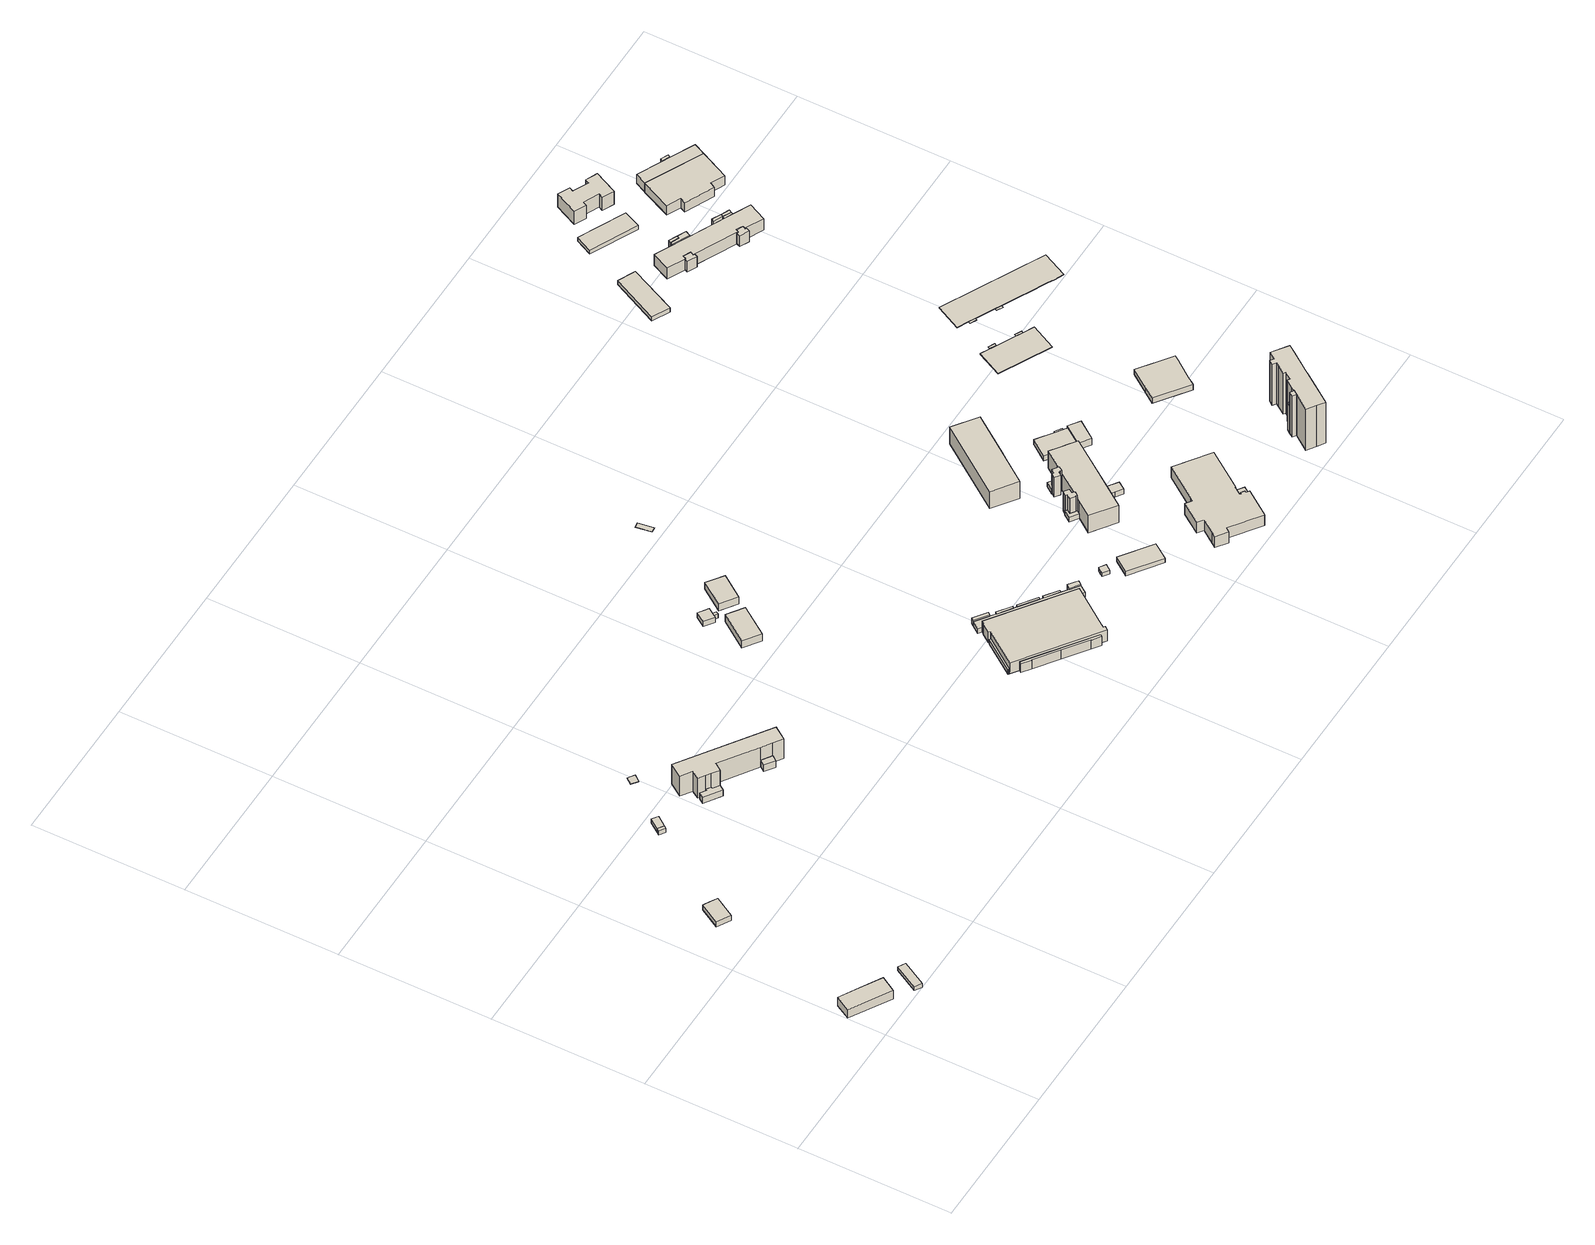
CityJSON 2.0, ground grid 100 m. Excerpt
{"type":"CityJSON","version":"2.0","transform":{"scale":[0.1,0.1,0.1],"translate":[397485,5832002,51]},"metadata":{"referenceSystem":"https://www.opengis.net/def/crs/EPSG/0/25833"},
"CityObjects":{
"building1":{"type":"Building","attributes":{"Gemeindeschluessel":"11000003","BezugspunktDach":"2200","function":"31001_2000","measuredHeight":10.82,"storeysAboveGround":1},"address":[{"country":"Germany","locality":"Berlin","thoroughfareNumber":"29G (16)","thoroughfareName":"Wiltbergstraße"}],"geometry":[{"type":"Solid","lod":"1","boundaries":[[[[0,1,2,3,4]],[[5,6,7,8,9]],[[5,9,4,3]],[[6,5,3,2]],[[7,6,2,1]],[[8,7,1,0]],[[9,8,0,4]]]]}]},
"building2":{"type":"Building","attributes":{"Gemeindeschluessel":"11000003","BezugspunktDach":"2200","function":"31001_2000","measuredHeight":3.12,"storeysAboveGround":1},"address":[{"country":"Germany","locality":"Berlin","thoroughfareNumber":"29G (22)","thoroughfareName":"Wiltbergstraße"}],"geometry":[{"type":"Solid","lod":"1","boundaries":[[[[10,11,12,13]],[[14,15,16,17]],[[14,17,13,12]],[[15,14,12,11]],[[16,15,11,10]],[[17,16,10,13]]]]}]},
"building3":{"type":"Building","attributes":{"Gemeindeschluessel":"11000003","BezugspunktDach":"2200","function":"31001_1010","measuredHeight":4.83,"storeysAboveGround":1},"address":[{"country":"Germany","locality":"Berlin","thoroughfareNumber":"29G (14)","thoroughfareName":"Wiltbergstraße"}],"geometry":[{"type":"Solid","lod":"1","boundaries":[[[[18,19,20,21,22]],[[23,24,25,26,27]],[[23,27,22,21]],[[24,23,21,20]],[[25,24,20,19]],[[26,25,19,18]],[[27,26,18,22]]]]}]},
"building4":{"type":"Building","attributes":{"Gemeindeschluessel":"11000003","BezugspunktDach":"2200","function":"51009_1610","measuredHeight":3.5,"storeysAboveGround":0},"address":[{"country":"Germany","locality":"Berlin"}],"geometry":[{"type":"Solid","lod":"1","boundaries":[[[[28,29,30,31]],[[32,33,34,35]],[[32,35,31,30]],[[33,32,30,29]],[[34,33,29,28]],[[35,34,28,31]]]]}]},
"building5":{"type":"Building","attributes":{"Gemeindeschluessel":"11000003","BezugspunktDach":"2200","function":"31001_1010","measuredHeight":3.44,"storeysAboveGround":1},"address":[{"country":"Germany","locality":"Berlin","thoroughfareNumber":"29G (1)","thoroughfareName":"Wiltbergstraße"}],"geometry":[{"type":"Solid","lod":"1","boundaries":[[[[29,36,37,30]],[[38,39,40,41]],[[38,41,30,37]],[[39,38,37,36]],[[40,39,36,29]],[[41,40,29,30]]]]}]},
"building6":{"type":"Building","attributes":{"Gemeindeschluessel":"11000003","BezugspunktDach":"2200","function":"51009_1610","measuredHeight":4.92,"storeysAboveGround":0},"address":[{"country":"Germany","locality":"Berlin"}],"geometry":[{"type":"Solid","lod":"1","boundaries":[[[[42,43,44,45,46,47,48,49]],[[50,51,52,53,54,55,56,57]],[[50,57,49,48]],[[51,50,48,47]],[[52,51,47,46]],[[53,52,46,45]],[[54,53,45,44]],[[55,54,44,43]],[[56,55,43,42]],[[57,56,42,49]]]]}]},
"building7":{"type":"Building","attributes":{"Gemeindeschluessel":"11000003","BezugspunktDach":"2200","function":"31001_2523","measuredHeight":0.331,"storeysAboveGround":1},"address":[{"country":"Germany","locality":"Berlin","thoroughfareNumber":"29G (2)","thoroughfareName":"Wiltbergstraße"}],"geometry":[{"type":"Solid","lod":"1","boundaries":[[[[58,59,60,61]],[[62,63,64,65]],[[62,65,61,60]],[[63,62,60,59]],[[64,63,59,58]],[[65,64,58,61]]]]}]},
"building8":{"type":"Building","attributes":{"Gemeindeschluessel":"11000003","function":"31001_2000"},"address":[{"country":"Germany","locality":"Berlin","thoroughfareNumber":"29G","thoroughfareName":"Wiltbergstraße"}],"children":["building8-1","building8-2"]},
"building8-1":{"type":"BuildingPart","attributes":{"BezugspunktDach":"2200","measuredHeight":16.57,"storeysAboveGround":5},"parents":["building8"],"geometry":[{"type":"MultiSurface","lod":"1","boundaries":[[[66,67,68,69,70,71,72,73,74,75,76,77]],[[78,79,80,81,82,83,84,85,86,87,88,89]],[[78,89,77,76]],[[79,78,76,75]],[[80,79,75,74]],[[81,80,74,73]],[[90,91,92,93,94,82,81,73,72]],[[83,82,72,71]],[[84,83,71,70]],[[85,84,70,69]],[[86,85,69,68]],[[87,86,68,67]],[[88,87,67,66]],[[89,88,66,77]],[[94,93,92,91,90]]]}]},
"building8-2":{"type":"BuildingPart","attributes":{"BezugspunktDach":"2200","measuredHeight":5.55,"storeysAboveGround":5},"parents":["building8"],"geometry":[{"type":"Solid","lod":"1","boundaries":[[[[95,91,90,96]],[[93,92,97,98]],[[93,98,96,90]],[[97,92,91,95]],[[98,97,95,96]],[[93,90,91,92]]]]}]},
"building9":{"type":"Building","attributes":{"Gemeindeschluessel":"11000003","BezugspunktDach":"2200","function":"31001_1010","measuredHeight":6.57,"storeysAboveGround":1},"address":[{"country":"Germany","locality":"Berlin","thoroughfareNumber":"29G (5)","thoroughfareName":"Wiltbergstraße"}],"geometry":[{"type":"Solid","lod":"1","boundaries":[[[[99,100,101,102]],[[103,104,105,106]],[[103,106,102,101]],[[104,103,101,100]],[[105,104,100,99]],[[106,105,99,102]]]]}]},
"building10":{"type":"Building","attributes":{"Gemeindeschluessel":"11000003","BezugspunktDach":"2200","function":"31001_1010","measuredHeight":4.16,"storeysAboveGround":1},"address":[{"country":"Germany","locality":"Berlin","thoroughfareNumber":"29G (8)","thoroughfareName":"Wiltbergstraße"}],"geometry":[{"type":"Solid","lod":"1","boundaries":[[[[107,108,109,110,111,112]],[[113,114,115,116,117,118]],[[113,118,112,111]],[[114,113,111,110]],[[115,114,110,109]],[[116,115,109,108]],[[117,116,108,107]],[[118,117,107,112]]]]}]},
"building11":{"type":"Building","attributes":{"Gemeindeschluessel":"11000003","BezugspunktDach":"2200","function":"31001_2000","measuredHeight":3.3,"storeysAboveGround":1},"address":[{"country":"Germany","locality":"Berlin","thoroughfareNumber":"29G (9)","thoroughfareName":"Wiltbergstraße"}],"geometry":[{"type":"Solid","lod":"1","boundaries":[[[[119,120,121,122,123,124]],[[125,126,127,128,129,130]],[[125,130,124,123]],[[126,125,123,122]],[[127,126,122,121]],[[128,127,121,120]],[[129,128,120,119]],[[130,129,119,124]]]]}]},
"building12":{"type":"Building","attributes":{"Gemeindeschluessel":"11000003","BezugspunktDach":"2200","function":"31001_1010","measuredHeight":6.33,"storeysAboveGround":1},"address":[{"country":"Germany","locality":"Berlin","thoroughfareNumber":"29G (7)","thoroughfareName":"Wiltbergstraße"}],"geometry":[{"type":"Solid","lod":"1","boundaries":[[[[131,132,133,134,135]],[[136,137,138,139,140]],[[136,140,135,134]],[[137,136,134,133]],[[138,137,133,132]],[[139,138,132,131]],[[140,139,131,135]]]]}]},
"building13":{"type":"Building","attributes":{"name":"Turnhalle","Gemeindeschluessel":"11000003","function":"31001_3021"},"address":[{"country":"Germany","locality":"Berlin","thoroughfareNumber":"25","thoroughfareName":"Ernst-Busch-Straße"}],"children":["building13-1","building13-2","building13-3","building13-4","building13-5","building13-6","building13-7","building13-8","building13-9","building13-10"]},
"building13-1":{"type":"BuildingPart","attributes":{"BezugspunktDach":"2200","measuredHeight":8.95,"storeysAboveGround":1},"parents":["building13"],"geometry":[{"type":"MultiSurface","lod":"1","boundaries":[[[141,142,143,144,145,146,147,148,149,150,151,152,153]],[[154,155,156,157,158,159,160,161,162,163,164,165,166]],[[167,168,169,153,152]],[[155,154,152,151]],[[156,155,151,150]],[[157,156,150,149]],[[158,157,149,148]],[[159,158,148,147]],[[170,171,159,147,146]],[[172,173,160,146,145]],[[162,161,145,144]],[[163,162,144,143]],[[164,163,143,142]],[[165,164,142,141]],[[166,174,175,176,177,178,165,141,153]],[[154,166,169,168,167]],[[160,159,171,170]],[[161,160,173,172]],[[179,176,175,174]],[[179,180,178,177,176,181]]]}]},
"building13-2":{"type":"BuildingPart","attributes":{"BezugspunktDach":"2200","measuredHeight":4.79,"storeysAboveGround":1},"parents":["building13"],"geometry":[{"type":"Solid","lod":"1","boundaries":[[[[182,183,184,185]],[[186,187,188,189]],[[186,189,185,184]],[[187,186,184,183]],[[188,187,183,182]],[[189,190,191,188,182,185]],[[188,191,190,189]]]]}]},
"building13-3":{"type":"BuildingPart","attributes":{"BezugspunktDach":"2200","measuredHeight":4.72,"storeysAboveGround":1},"parents":["building13"],"geometry":[{"type":"MultiSurface","lod":"1","boundaries":[[[192,193,194,195]],[[196,197,198,199]],[[196,199,195,194]],[[197,196,194,193]],[[198,197,193,192]],[[200,201,192,195]],[[199,198,201,200]]]}]},
"building13-4":{"type":"BuildingPart","attributes":{"BezugspunktDach":"2200","measuredHeight":3.94,"storeysAboveGround":1},"parents":["building13"],"geometry":[{"type":"MultiSurface","lod":"1","boundaries":[[[202,203,173,172]],[[160,204,205,161]],[[206,170,160,173,203]],[[205,204,203,202]],[[161,205,202,172]],[[160,161,172,173]],[[207,204,208,160,170,206]]]}]},
"building13-5":{"type":"BuildingPart","attributes":{"BezugspunktDach":"2200","measuredHeight":3.96,"storeysAboveGround":1},"parents":["building13"],"geometry":[{"type":"Solid","lod":"1","boundaries":[[[[168,167,209,210,211]],[[212,213,154,166,214]],[[212,214,211,210]],[[213,212,210,209]],[[154,213,209,167]],[[214,166,168,211]],[[166,154,167,168]]]]}]},
"building13-6":{"type":"BuildingPart","attributes":{"BezugspunktDach":"2200","measuredHeight":10.15,"storeysAboveGround":1},"parents":["building13"],"geometry":[{"type":"MultiSurface","lod":"1","boundaries":[[[215,216,217,218,219,220,177,176,175,221]],[[174,179,178,222,223,224,225,226,227,228]],[[174,228,221,175]],[[222,178,177,220]],[[223,222,220,219]],[[224,223,219,218]],[[225,224,218,217]],[[226,225,217,216]],[[227,226,216,215]],[[228,227,215,221]],[[179,229,174,175,176]],[[178,179,176,177]]]}]},
"building13-7":{"type":"BuildingPart","attributes":{"BezugspunktDach":"2200","measuredHeight":3.78,"storeysAboveGround":1},"parents":["building13"],"geometry":[{"type":"Solid","lod":"1","boundaries":[[[[230,231,232,233]],[[234,235,236,237]],[[234,237,233,232]],[[235,234,232,231]],[[236,235,231,230]],[[236,230,233,237]]]]}]},
"building13-8":{"type":"BuildingPart","attributes":{"BezugspunktDach":"2200","measuredHeight":3.78,"storeysAboveGround":1},"parents":["building13"],"geometry":[{"type":"MultiSurface","lod":"1","boundaries":[[[238,239,240,241]],[[242,243,244,245]],[[242,245,241,240]],[[243,242,240,239]],[[244,243,239,238]],[[246,245,244,238,241]]]}]},
"building13-9":{"type":"BuildingPart","attributes":{"BezugspunktDach":"2200","measuredHeight":3.83,"storeysAboveGround":1},"parents":["building13"],"geometry":[{"type":"MultiSurface","lod":"1","boundaries":[[[171,206,247,201,200,248,249,230,233,238,241,191,190,250]],[[189,188,245,244,237,236,251,252,199,198,253,204,159,254]],[[189,254,250,190]],[[245,188,191,241]],[[244,238,241,238]],[[237,244,238,233]],[[233,237,233,230]],[[251,236,230,249]],[[199,252,248,200]],[[253,198,201,247]],[[204,253,247,206]],[[254,159,171,250]],[[255,188,189,190,191]],[[245,241,238,244]],[[236,237,233,230]],[[251,256,249,248,252]],[[198,199,200,201]],[[159,160,170,171]],[[206,170,160,204]]]}]},
"building13-10":{"type":"BuildingPart","attributes":{"BezugspunktDach":"2200","measuredHeight":3.83,"storeysAboveGround":1},"parents":["building13"],"geometry":[{"type":"Solid","lod":"1","boundaries":[[[[248,257,258,249]],[[259,260,252,251]],[[259,251,249,258]],[[260,259,258,257]],[[252,260,257,248]],[[251,249,248,249]],[[248,249,251,252]]]]}]},
"building14":{"type":"Building","attributes":{"Gemeindeschluessel":"11000003","BezugspunktDach":"2200","function":"31001_1010","measuredHeight":0.121,"storeysAboveGround":1},"address":[{"country":"Germany","locality":"Berlin","thoroughfareNumber":"29G (12)","thoroughfareName":"Wiltbergstraße"}],"geometry":[{"type":"Solid","lod":"1","boundaries":[[[[261,262,263,264]],[[265,266,267,268]],[[265,268,264,263]],[[266,265,263,262]],[[267,266,262,261]],[[268,267,261,264]]]]}]},
"building15":{"type":"Building","attributes":{"Gemeindeschluessel":"11000003","BezugspunktDach":"2200","function":"31001_2523","measuredHeight":2.98,"storeysAboveGround":1},"address":[{"country":"Germany","locality":"Berlin","thoroughfareNumber":"25 (1)","thoroughfareName":"Ernst-Busch-Straße"}],"geometry":[{"type":"Solid","lod":"1","boundaries":[[[[269,270,271,272,273,274]],[[275,276,277,278,279,280]],[[275,280,274,273]],[[276,275,273,272]],[[277,276,272,271]],[[278,277,271,270]],[[279,278,270,269]],[[280,279,269,274]]]]}]},
"building16":{"type":"Building","attributes":{"Gemeindeschluessel":"11000003","BezugspunktDach":"2200","function":"31001_1010","measuredHeight":3.6,"storeysAboveGround":1},"address":[{"country":"Germany","locality":"Berlin","thoroughfareNumber":"31","thoroughfareName":"Ernst-Busch-Straße"}],"geometry":[{"type":"Solid","lod":"1","boundaries":[[[[281,282,283,284]],[[285,286,287,288]],[[285,288,284,283]],[[286,285,283,282]],[[287,286,282,281]],[[288,287,281,284]]]]}]},
"building17":{"type":"Building","attributes":{"Gemeindeschluessel":"11000003","BezugspunktDach":"2200","function":"51009_1610","measuredHeight":3.61,"storeysAboveGround":0},"address":[{"country":"Germany","locality":"Berlin"}],"geometry":[{"type":"Solid","lod":"1","boundaries":[[[[289,290,291,292,293,294,295,296,297,298]],[[299,300,301,302,303,304,305,306,307,308]],[[299,308,298,297]],[[300,299,297,296]],[[301,300,296,295]],[[302,301,295,294]],[[303,302,294,293]],[[304,303,293,292]],[[305,304,292,291]],[[306,305,291,290]],[[307,306,290,289]],[[308,307,289,298]]]]}]},
"building18":{"type":"Building","attributes":{"name":"Marianne-Buggenhagen-Schule für Körperbehinderte","Gemeindeschluessel":"11000003","function":"31001_3021"},"address":[{"country":"Germany","locality":"Berlin","thoroughfareNumber":"29","thoroughfareName":"Ernst-Busch-Straße"}],"children":["building18-1","building18-2","building18-3"]},
"building18-1":{"type":"BuildingPart","attributes":{"BezugspunktDach":"2200","measuredHeight":14.39,"storeysAboveGround":4},"parents":["building18"],"geometry":[{"type":"Solid","lod":"1","boundaries":[[[[309,310,311,312,313,314,315,316,317,318,319,320,321,322]],[[323,324,325,326,327,328,329,330,331,332,333,334,335,336]],[[323,336,322,321]],[[324,323,321,320]],[[326,325,319,318]],[[328,327,317,316]],[[329,328,316,315]],[[330,329,315,314]],[[331,330,314,313]],[[332,331,313,312]],[[333,332,312,311]],[[334,333,311,310]],[[335,334,310,309]],[[336,335,309,322]],[[324,320,319,325]],[[327,326,318,317]]]]}]},
"building18-2":{"type":"BuildingPart","attributes":{"BezugspunktDach":"2200","measuredHeight":16.41,"storeysAboveGround":4},"parents":["building18"],"geometry":[{"type":"MultiSurface","lod":"1","boundaries":[[[337,338,339,340,341,342,343,344,345,346,347,348,349]],[[350,351,352,353,354,355,356,357,358,359,360,361,362]],[[350,362,349,348]],[[351,350,348,347]],[[352,351,347,346]],[[353,352,346,345]],[[354,353,345,344]],[[355,354,344,343]],[[356,355,343,342]],[[357,356,342,341]],[[358,357,341,340]],[[320,319,340,339]],[[359,358,325,324]],[[360,359,339,338]],[[361,360,338,337]],[[362,361,337,349]],[[321,323,324,320]],[[324,325,319,320]]]}]},
"building18-3":{"type":"BuildingPart","attributes":{"BezugspunktDach":"2200","measuredHeight":16.33,"storeysAboveGround":4},"parents":["building18"],"geometry":[{"type":"MultiSurface","lod":"1","boundaries":[[[363,364,365,366,367,368,369,370,371,372,373,374,375]],[[376,377,378,379,380,381,382,383,384,385,386,387,388]],[[376,388,375,374]],[[377,376,374,373]],[[378,377,373,372]],[[379,378,372,371]],[[380,379,371,370]],[[381,380,370,369]],[[382,381,369,368]],[[318,317,368,367]],[[383,382,389,327,326]],[[384,383,367,366]],[[385,384,366,365]],[[386,385,365,364]],[[387,386,364,363]],[[388,387,363,375]],[[326,327,389,317,318]]]}]},
"building19":{"type":"Building","attributes":{"Gemeindeschluessel":"11000003","BezugspunktDach":"2200","function":"51009_1610","measuredHeight":3.49,"storeysAboveGround":0},"address":[{"country":"Germany","locality":"Berlin"}],"geometry":[{"type":"Solid","lod":"1","boundaries":[[[[390,391,392,393,394,395,396,397,398,399]],[[400,401,402,403,404,405,406,407,408,409]],[[400,409,399,398]],[[401,400,398,397]],[[402,401,397,396]],[[403,402,396,395]],[[404,403,395,394]],[[405,404,394,393]],[[406,405,393,392]],[[407,406,392,391]],[[408,407,391,390]],[[409,408,390,399]]]]}]},
"building20":{"type":"Building","attributes":{"Gemeindeschluessel":"11000003","BezugspunktDach":"2200","function":"51009_1610","measuredHeight":3.93,"storeysAboveGround":0},"address":[{"country":"Germany","locality":"Berlin"}],"geometry":[{"type":"Solid","lod":"1","boundaries":[[[[410,411,412,413,414,415,416]],[[417,418,419,420,421,422,423]],[[417,423,416,415]],[[418,417,415,414]],[[419,418,414,413]],[[420,419,413,412]],[[421,420,412,411]],[[422,421,411,410]],[[423,422,410,416]]]]}]},
"building21":{"type":"Building","attributes":{"Gemeindeschluessel":"11000003","BezugspunktDach":"2200","function":"31001_3021","measuredHeight":14.26,"storeysAboveGround":4},"address":[{"country":"Germany","locality":"Berlin","thoroughfareNumber":"27","thoroughfareName":"Ernst-Busch-Straße"}],"geometry":[{"type":"Solid","lod":"1","boundaries":[[[[424,425,426,427,428,429]],[[430,431,432,433,434,435]],[[430,435,429,428]],[[431,430,428,427]],[[432,431,427,426]],[[433,432,426,425]],[[434,433,425,424]],[[435,434,424,429]]]]}]},
"building22":{"type":"Building","attributes":{"Gemeindeschluessel":"11000003","BezugspunktDach":"2200","function":"51009_1610","measuredHeight":3.7,"storeysAboveGround":0},"address":[{"country":"Germany","locality":"Berlin"}],"geometry":[{"type":"Solid","lod":"1","boundaries":[[[[436,437,438,439]],[[440,441,442,443]],[[440,443,439,438]],[[441,440,438,437]],[[442,441,437,436]],[[443,442,436,439]]]]}]},
"building23":{"type":"Building","attributes":{"name":"Schwimmhalle","Gemeindeschluessel":"11000003","BezugspunktDach":"2200","function":"31001_3221","measuredHeight":9.04,"storeysAboveGround":1},"address":[{"country":"Germany","locality":"Berlin","thoroughfareNumber":"41","thoroughfareName":"Wolfgang-Heinz-Straße"}],"geometry":[{"type":"Solid","lod":"1","boundaries":[[[[444,445,446,447,448,449,450,451,452,453,454,455,456,457,458,459,460,461,462,463,464,465,466]],[[467,468,469,470,471,472,473,474,475,476,477,478,479,480,481,482,483,484,485,486,487,488,489]],[[467,489,466,465]],[[468,467,465,464]],[[469,468,464,463]],[[470,469,463,462]],[[471,470,462,461]],[[472,471,461,460]],[[473,472,460,459]],[[474,473,459,458]],[[475,474,458,457]],[[476,475,457,456]],[[477,476,456,455]],[[478,477,455,454]],[[479,478,454,453]],[[480,479,453,452]],[[481,480,452,451]],[[482,481,451,450]],[[483,482,450,449]],[[484,483,449,448]],[[485,484,448,447]],[[486,485,447,446]],[[487,486,446,445]],[[488,487,445,444]],[[489,488,444,466]]]]}]},
"building24":{"type":"Building","attributes":{"Gemeindeschluessel":"11000003","BezugspunktDach":"2200","function":"51009_1610","measuredHeight":4,"storeysAboveGround":0},"address":[{"country":"Germany","locality":"Berlin"}],"geometry":[{"type":"Solid","lod":"1","boundaries":[[[[490,491,492,493,494,495,496,497,498,499]],[[500,501,502,503,504,505,506,507,508,509]],[[500,509,499,498]],[[501,500,498,497]],[[502,501,497,496]],[[503,502,496,495]],[[504,503,495,494]],[[505,504,494,493]],[[506,505,493,492]],[[507,506,492,491]],[[508,507,491,490]],[[509,508,490,499]]]]}]},
"building25":{"type":"Building","attributes":{"Gemeindeschluessel":"11000003","BezugspunktDach":"2200","function":"31001_3221","measuredHeight":4.04,"storeysAboveGround":1},"address":[{"country":"Germany","locality":"Berlin","thoroughfareNumber":"29 (1)","thoroughfareName":"Ernst-Busch-Straße"}],"geometry":[{"type":"Solid","lod":"1","boundaries":[[[[510,511,512,513,514,515,516,517,518,519,520]],[[521,522,523,524,525,526,527,528,529,530,531]],[[521,531,520,519]],[[522,521,519,518]],[[523,522,518,517]],[[524,523,517,516]],[[525,524,516,515]],[[526,525,515,514]],[[527,526,514,513]],[[528,527,513,512]],[[529,528,512,511]],[[530,529,511,510]],[[531,530,510,520]]]]}]},
"building26":{"type":"Building","attributes":{"Gemeindeschluessel":"11000003","BezugspunktDach":"2200","function":"31001_3221","measuredHeight":7.17,"storeysAboveGround":1},"address":[{"country":"Germany","locality":"Berlin","thoroughfareNumber":"29 (2)","thoroughfareName":"Ernst-Busch-Straße"}],"geometry":[{"type":"Solid","lod":"1","boundaries":[[[[532,533,534,535,536,537,538,539]],[[526,525,540,541,542,543,544,545]],[[526,545,539,538]],[[525,526,538,537]],[[540,525,537,536]],[[541,540,536,535]],[[542,541,535,534]],[[543,542,534,533]],[[544,543,533,532]],[[545,544,532,539]]]]}]},
"building27":{"type":"Building","attributes":{"Gemeindeschluessel":"11000003","BezugspunktDach":"2200","function":"51009_1610","measuredHeight":1.22,"storeysAboveGround":0},"address":[{"country":"Germany","locality":"Berlin"}],"geometry":[{"type":"Solid","lod":"1","boundaries":[[[[546,547,548,549,550,551,552]],[[553,554,555,556,557,524,523]],[[553,523,552,551]],[[554,553,551,550]],[[555,554,550,549]],[[556,555,549,548]],[[557,556,548,547]],[[524,557,547,546]],[[523,524,546,552]]]]}]},
"building28":{"type":"Building","attributes":{"Gemeindeschluessel":"11000003","BezugspunktDach":"2200","function":"51009_1610","measuredHeight":34.62,"storeysAboveGround":0},"address":[{"country":"Germany","locality":"Berlin"}],"geometry":[{"type":"Solid","lod":"1","boundaries":[[[[558,559,560,561]],[[562,563,564,565]],[[562,565,561,560]],[[563,562,560,559]],[[564,563,559,558]],[[565,564,558,561]]]]}]},
"building29":{"type":"Building","attributes":{"Gemeindeschluessel":"11000003","function":"31001_1010"},"address":[{"country":"Germany","locality":"Berlin","thoroughfareNumber":"40, 42","thoroughfareName":"Wolfgang-Heinz-Straße"}],"children":["building29-1","building29-2"]},
"building29-1":{"type":"BuildingPart","attributes":{"BezugspunktDach":"2200","measuredHeight":34.31,"storeysAboveGround":11},"parents":["building29"],"geometry":[{"type":"MultiSurface","lod":"1","boundaries":[[[566,567,568,569,570,571,572,573,574,575,576,577,578,579,580,581,582,583,584,585,586,587]],[[564,563,588,589,590,591,592,593,594,595,596,597,598,599,600,601,602,603,604,605,606,607]],[[564,607,587,586]],[[563,564,586,585]],[[608,609,585,584]],[[589,588,584,583]],[[590,589,583,582]],[[591,590,582,581]],[[592,591,581,580]],[[593,592,580,579]],[[594,593,579,578]],[[595,594,578,577]],[[596,595,577,576]],[[597,596,576,575]],[[598,597,575,574]],[[599,598,574,573]],[[600,599,573,572]],[[601,600,572,571]],[[602,601,571,570]],[[603,602,570,569]],[[604,603,569,568]],[[605,604,568,567]],[[606,605,567,566]],[[607,606,566,587]],[[610,588,563,609,608]]]}]},
"building29-2":{"type":"BuildingPart","attributes":{"BezugspunktDach":"2200","measuredHeight":23,"storeysAboveGround":11},"parents":["building29"],"geometry":[{"type":"MultiSurface","lod":"1","boundaries":[[[609,608,611,612]],[[613,614,615,616]],[[613,616,612,611]],[[614,613,611,608]],[[615,614,617,588,563]],[[616,615,609,612]],[[563,588,617,608,609]]]}]},
"building30":{"type":"Building","attributes":{"Gemeindeschluessel":"11000003","BezugspunktDach":"2200","function":"31001_2000","measuredHeight":3.35,"storeysAboveGround":1},"address":[{"country":"Germany","locality":"Berlin","thoroughfareNumber":"24","thoroughfareName":"Walter-Friedrich-Straße"}],"geometry":[{"type":"Solid","lod":"1","boundaries":[[[[618,619,620,621]],[[622,623,624,625]],[[622,625,621,620]],[[623,622,620,619]],[[624,623,619,618]],[[625,624,618,621]]]]}]},
"building31":{"type":"Building","attributes":{"name":"Jugendfreizeitheim","Gemeindeschluessel":"11000003","BezugspunktDach":"2200","function":"31001_3061","measuredHeight":4.25,"storeysAboveGround":1},"address":[{"country":"Germany","locality":"Berlin","thoroughfareNumber":"45","thoroughfareName":"Wolfgang-Heinz-Straße"}],"geometry":[{"type":"Solid","lod":"1","boundaries":[[[[626,627,628,629,630,631,632,633,634]],[[635,636,637,638,639,640,641,642,643]],[[635,643,634,633]],[[636,635,633,632]],[[637,636,632,631]],[[638,637,631,630]],[[639,638,630,629]],[[640,639,629,628]],[[641,640,628,627]],[[642,641,627,626]],[[643,642,626,634]]]]}]},
"building32":{"type":"Building","attributes":{"Gemeindeschluessel":"11000003","BezugspunktDach":"2200","function":"51009_1610","measuredHeight":0.22,"storeysAboveGround":0},"address":[{"country":"Germany","locality":"Berlin"}],"geometry":[{"type":"Solid","lod":"1","boundaries":[[[[644,645,646,647]],[[648,649,650,651]],[[648,651,647,646]],[[649,648,646,645]],[[650,649,645,644]],[[651,650,644,647]]]]}]},
"building33":{"type":"Building","attributes":{"Gemeindeschluessel":"11000003","BezugspunktDach":"2200","function":"31001_1020","measuredHeight":0.556,"storeysAboveGround":5},"address":[{"country":"Germany","locality":"Berlin","thoroughfareNumber":"45B, 45C","thoroughfareName":"Wolfgang-Heinz-Straße"}],"geometry":[{"type":"Solid","lod":"1","boundaries":[[[[652,653,654,655,656,657,658,659]],[[660,661,662,663,664,665,666,667]],[[660,667,659,658]],[[661,660,658,657]],[[662,661,657,656]],[[663,662,656,655]],[[664,663,655,654]],[[665,664,654,653]],[[666,665,653,652]],[[667,666,652,659]]]]}]},
"building34":{"type":"Building","attributes":{"Gemeindeschluessel":"11000003","BezugspunktDach":"2200","function":"51009_1610","measuredHeight":0.14,"storeysAboveGround":0},"address":[{"country":"Germany","locality":"Berlin"}],"geometry":[{"type":"Solid","lod":"1","boundaries":[[[[668,669,670,671]],[[672,673,674,675]],[[672,675,671,670]],[[673,672,670,669]],[[674,673,669,668]],[[675,674,668,671]]]]}]},
"building35":{"type":"Building","attributes":{"Gemeindeschluessel":"11000003","BezugspunktDach":"2200","function":"51009_1610","measuredHeight":0.238,"storeysAboveGround":0},"address":[{"country":"Germany","locality":"Berlin"}],"geometry":[{"type":"Solid","lod":"1","boundaries":[[[[676,677,678,679]],[[680,681,682,683]],[[680,683,679,678]],[[681,680,678,677]],[[682,681,677,676]],[[683,682,676,679]]]]}]},
"building36":{"type":"Building","attributes":{"Gemeindeschluessel":"11000003","BezugspunktDach":"2200","function":"51009_1610","measuredHeight":9.26,"storeysAboveGround":0},"address":[{"country":"Germany","locality":"Berlin"}],"geometry":[{"type":"Solid","lod":"1","boundaries":[[[[684,685,686,687,688,689,690,691]],[[692,693,694,695,696,697,698,699]],[[692,699,691,690]],[[693,692,690,689]],[[694,693,689,688]],[[695,694,688,687]],[[696,695,687,686]],[[697,696,686,685]],[[698,697,685,684]],[[699,698,684,691]]]]}]},
"building37":{"type":"Building","attributes":{"Gemeindeschluessel":"11000003","BezugspunktDach":"2200","function":"51009_1610","measuredHeight":0.111,"storeysAboveGround":0},"address":[{"country":"Germany","locality":"Berlin"}],"geometry":[{"type":"Solid","lod":"1","boundaries":[[[[700,701,702,703]],[[704,705,706,707]],[[704,707,703,702]],[[705,704,702,701]],[[706,705,701,700]],[[707,706,700,703]]]]}]},
"building38":{"type":"Building","attributes":{"Gemeindeschluessel":"11000003","BezugspunktDach":"2200","function":"51009_1610","measuredHeight":10.19,"storeysAboveGround":0},"address":[{"country":"Germany","locality":"Berlin"}],"geometry":[{"type":"Solid","lod":"1","boundaries":[[[[708,709,710,711]],[[712,713,714,715]],[[712,715,711,710]],[[713,712,710,709]],[[714,713,709,708]],[[715,714,708,711]]]]}]},
"building39":{"type":"Building","attributes":{"Gemeindeschluessel":"11000003","BezugspunktDach":"2200","function":"31001_2000","measuredHeight":3.23,"storeysAboveGround":1},"address":[{"country":"Germany","locality":"Berlin","thoroughfareNumber":"26","thoroughfareName":"Walter-Friedrich-Straße"}],"geometry":[{"type":"Solid","lod":"1","boundaries":[[[[716,717,718,719]],[[720,721,722,723]],[[720,723,719,718]],[[721,720,718,717]],[[722,721,717,716]],[[723,722,716,719]]]]}]},
"building40":{"type":"Building","attributes":{"name":"Kindertagesstätte","Gemeindeschluessel":"11000003","function":"31001_3065"},"address":[{"country":"Germany","locality":"Berlin","thoroughfareNumber":"20, 22","thoroughfareName":"Walter-Friedrich-Straße"}],"children":["building40-1","building40-2","building40-3"]},
"building40-1":{"type":"BuildingPart","attributes":{"BezugspunktDach":"2200","measuredHeight":9.44,"storeysAboveGround":3},"parents":["building40"],"geometry":[{"type":"Solid","lod":"1","boundaries":[[[[724,725,726,727,728,729,730,731,732,733,734,735,736,737,738,739,740,741,742,743]],[[744,745,746,747,748,749,750,751,752,753,754,755,756,757,758,759,760,761,762,763]],[[744,763,743,742]],[[745,744,742,741]],[[747,746,740,739]],[[748,747,739,738],[764,765,766,767]],[[749,748,738,737]],[[750,749,737,736]],[[751,750,736,735]],[[752,751,735,734]],[[753,752,734,733]],[[754,753,733,732]],[[755,754,732,731]],[[756,755,731,730]],[[757,756,730,729]],[[758,757,729,728]],[[759,758,728,727]],[[760,759,727,726]],[[761,760,726,725]],[[762,761,725,724]],[[763,762,724,743]],[[746,745,741,740]],[[766,765,764,767]]]]}]},
"building40-2":{"type":"BuildingPart","attributes":{"BezugspunktDach":"2200","measuredHeight":10.18,"storeysAboveGround":3},"parents":["building40"],"geometry":[{"type":"MultiSurface","lod":"1","boundaries":[[[768,769,709,708,711,770]],[[771,772,773,774,746,745]],[[771,745,770,711]],[[772,771,711,708]],[[773,772,708,709]],[[774,773,709,769]],[[746,774,769,768]],[[741,740,768,770]],[[745,746,740,741]]]}]},
"building40-3":{"type":"BuildingPart","attributes":{"BezugspunktDach":"2200","measuredHeight":9.12,"storeysAboveGround":3},"parents":["building40"],"geometry":[{"type":"Solid","lod":"1","boundaries":[[[[766,775,776,767]],[[777,778,765,764]],[[777,764,767,776]],[[778,777,776,775]],[[765,778,775,766]],[[764,765,766,767]]]]}]},
"building41":{"type":"Building","attributes":{"Gemeindeschluessel":"11000003","BezugspunktDach":"2200","function":"31001_1020","measuredHeight":0.405,"storeysAboveGround":5},"address":[{"country":"Germany","locality":"Berlin","thoroughfareNumber":"45D, 45E, 45F, 45G","thoroughfareName":"Wolfgang-Heinz-Straße"}],"geometry":[{"type":"Solid","lod":"1","boundaries":[[[[779,780,781,782,783,784,785,786,787,788,789,790]],[[791,792,793,794,795,796,797,798,799,800,801,802]],[[791,802,790,789]],[[792,791,789,788]],[[793,792,788,787]],[[794,793,787,786]],[[795,794,786,785]],[[796,795,785,784]],[[797,796,784,783]],[[798,797,783,782]],[[799,798,782,781]],[[800,799,781,780]],[[801,800,780,779]],[[802,801,779,790]]]]}]},
"building42":{"type":"Building","attributes":{"Gemeindeschluessel":"11000003","BezugspunktDach":"2200","function":"51009_1610","measuredHeight":9.02,"storeysAboveGround":0},"address":[{"country":"Germany","locality":"Berlin"}],"geometry":[{"type":"Solid","lod":"1","boundaries":[[[[803,804,805,806,807,808,809,810]],[[811,812,813,814,815,816,817,818]],[[811,818,810,809]],[[812,811,809,808]],[[813,812,808,807]],[[814,813,807,806]],[[815,814,806,805]],[[816,815,805,804]],[[817,816,804,803]],[[818,817,803,810]]]]}]},
"building43":{"type":"Building","attributes":{"Gemeindeschluessel":"11000003","BezugspunktDach":"2200","function":"31001_3065","measuredHeight":9.11,"storeysAboveGround":1},"address":[{"country":"Germany","locality":"Berlin","thoroughfareNumber":"20 (1)","thoroughfareName":"Walter-Friedrich-Straße"}],"geometry":[{"type":"Solid","lod":"1","boundaries":[[[[776,819,820,821]],[[822,823,777,824]],[[822,824,821,820]],[[823,822,820,819]],[[777,823,819,776]],[[824,777,776,821]]]]}]},
"building44":{"type":"Building","attributes":{"Gemeindeschluessel":"11000003","BezugspunktDach":"2200","function":"31001_3021","measuredHeight":10.93,"storeysAboveGround":3},"address":[{"country":"Germany","locality":"Berlin","thoroughfareNumber":"18 (3)","thoroughfareName":"Walter-Friedrich-Straße"}],"geometry":[{"type":"Solid","lod":"1","boundaries":[[[[825,826,827,828,829,830,831,832,833,834,835,836]],[[837,838,839,840,841,842,843,844,845,846,847,848]],[[837,848,836,835]],[[838,837,835,834]],[[839,838,834,833]],[[840,839,833,832]],[[841,840,832,831]],[[842,841,831,830]],[[843,842,830,829]],[[844,843,829,828]],[[845,844,828,827]],[[846,845,827,826]],[[847,846,826,825]],[[848,847,825,836]]]]}]},
"building45":{"type":"Building","attributes":{"Gemeindeschluessel":"11000003","BezugspunktDach":"2200","function":"51009_1610","measuredHeight":9.15,"storeysAboveGround":0},"address":[{"country":"Germany","locality":"Berlin"}],"geometry":[{"type":"Solid","lod":"1","boundaries":[[[[775,849,819,776]],[[823,850,778,777]],[[823,777,776,819]],[[850,823,819,849]],[[778,850,849,775]],[[777,778,775,776]]]]}]},
"building46":{"type":"Building","attributes":{"name":"Turnhalle","Gemeindeschluessel":"11000003","function":"31001_3021"},"address":[{"country":"Germany","locality":"Berlin","thoroughfareNumber":"18 (1)","thoroughfareName":"Walter-Friedrich-Straße"}],"children":["building46-1","building46-2","building46-3"]},
"building46-1":{"type":"BuildingPart","attributes":{"BezugspunktDach":"2200","measuredHeight":7.69,"storeysAboveGround":1},"parents":["building46"],"geometry":[{"type":"MultiSurface","lod":"1","boundaries":[[[851,852,853,854,855,856,857,858]],[[859,860,861,862,863,864,865,866]],[[859,866,858,857]],[[860,859,867,868,869,856]],[[861,860,856,855]],[[862,861,855,854]],[[863,862,854,853]],[[864,863,853,852]],[[865,864,852,851]],[[866,865,851,858]],[[857,856,869,868,867]]]}]},
"building46-2":{"type":"BuildingPart","attributes":{"BezugspunktDach":"2200","measuredHeight":7.43,"storeysAboveGround":1},"parents":["building46"],"geometry":[{"type":"MultiSurface","lod":"1","boundaries":[[[856,870,871,872,873,857]],[[874,875,876,877,869,868]],[[874,868,857,873]],[[875,874,873,872]],[[876,875,878,879]],[[877,876,871,870]],[[869,877,870,856]],[[868,857,856,869,856,857]],[[879,878,872,871]]]}]},
"building46-3":{"type":"BuildingPart","attributes":{"BezugspunktDach":"2200","measuredHeight":7.27,"storeysAboveGround":1},"parents":["building46"],"geometry":[{"type":"MultiSurface","lod":"1","boundaries":[[[880,881,882,883]],[[884,885,879,878]],[[884,878,883,882]],[[885,884,882,881]],[[879,885,881,880]],[[872,871,880,883]],[[873,874,875,872]],[[879,871,872,878]]]}]}
},
"vertices":[
[260,98,81],[318,195,81],[189,271,81],[59,346,81],[5,248,81],[59,346,10],[189,271,10],[318,195,10],[260,98,10],[5,248,10],
[423,0,37],[512,159,37],[466,185,37],[378,27,37],[466,185,6],[512,159,6],[423,0,6],[378,27,6],
[328,1193,52],[404,1324,52],[362,1348,52],[319,1372,52],[244,1241,52],[319,1372,10],[362,1348,10],[404,1324,10],[328,1193,10],[244,1241,10],
[732,1849,43],[743,1865,43],[707,1891,43],[695,1874,43],[707,1891,8],[743,1865,8],[732,1849,8],[695,1874,8],
[791,1931,43],[753,1957,43],[753,1957,9],[791,1931,9],[743,1865,9],[707,1891,9],
[1135,1707,58],[1157,1739,58],[1115,1767,58],[1120,1776,58],[1093,1794,58],[1087,1786,58],[1050,1810,58],[1027,1778,58],[1050,1810,9],[1087,1786,9],[1093,1794,9],[1120,1776,9],[1115,1767,9],[1157,1739,9],[1135,1707,9],[1027,1778,9],
[994,2175,11],[1025,2217,11],[984,2246,11],[953,2206,11],[984,2246,7],[1025,2217,7],[994,2175,7],[953,2206,7],
[1081,1872,174],[1049,1824,174],[1093,1794,174],[1120,1776,174],[1166,1744,174],[1199,1790,174],[1433,1632,174],[1496,1589,174],[1554,1549,174],[1610,1632,174],[1070,2003,174],[1012,1919,174],[1070,2003,8],[1610,1632,8],[1554,1549,8],[1496,1589,8],[1433,1632,8],[1199,1790,8],[1166,1744,8],[1120,1776,8],[1093,1794,8],[1049,1824,8],[1081,1872,8],[1012,1919,8],[1433,1632,67],[1496,1589,67],[1496,1589,11],[1433,1632,11],[1433,1632,54],
[1471,1554,67],[1409,1596,67],[1471,1554,11],[1409,1596,11],
[2280,2105,62],[2408,2287,62],[2305,2361,62],[2175,2179,62],[2305,2361,4],[2408,2287,4],[2280,2105,4],[2175,2179,4],
[2271,2406,46],[2287,2430,46],[2292,2438,46],[2313,2469,46],[2252,2512,46],[2210,2449,46],[2252,2512,4],[2313,2469,4],[2292,2438,4],[2287,2430,4],[2271,2406,4],[2210,2449,4],
[2307,2408,38],[2318,2425,38],[2300,2438,38],[2297,2434,38],[2291,2427,38],[2288,2422,38],[2291,2427,5],[2297,2434,5],[2300,2438,5],[2318,2425,5],[2307,2408,5],[2288,2422,5],
[2459,2360,62],[2564,2508,62],[2513,2545,62],[2462,2582,62],[2356,2432,62],[2462,2582,6],[2513,2545,6],[2564,2508,6],[2459,2360,6],[2356,2432,6],
[3241,401,105],[3260,427,105],[3249,434,105],[3261,452,105],[3263,454,105],[3439,698,105],[2949,1051,105],[2937,1034,105],[2935,1036,105],[2895,980,105],[2904,974,105],[2896,963,105],[2747,758,105],[2896,963,15],[2904,974,15],[2895,980,15],[2935,1036,15],[2937,1034,15],[2949,1051,15],[3439,698,15],[3263,454,15],[3261,452,15],[3249,434,15],[3260,427,15],[3241,401,15],[2747,758,15],[2896,963,55],[2747,758,55],[2747,758,30],[3439,698,53],[2949,1051,53],[3263,454,55],[3439,698,55],[2797,721,15],[2797,721,89],[3002,573,89],[3207,426,89],[3207,426,15],[3002,573,15],[3168,453,15],[3002,573,56],
[3046,1057,63],[3058,1074,63],[2974,1135,63],[2962,1118,63],[2974,1135,15],[3058,1074,15],[3046,1057,15],[2962,1118,15],[2962,1118,53],[3046,1057,53],
[3505,726,62],[3523,750,62],[3465,792,62],[3447,767,62],[3465,792,15],[3523,750,15],[3505,726,15],[3447,767,15],[3447,767,53],[3505,726,53],
[3274,447,55],[3449,690,55],[3449,690,15],[3274,447,15],[3449,690,53],[3449,690,34],[3446,692,15],
[2887,970,55],[2740,765,55],[2739,763,55],[2740,765,15],[2887,970,15],[2739,763,15],
[2841,666,89],[2842,667,89],[2992,559,89],[3141,451,89],[3140,450,89],[3196,411,89],[2786,706,89],[3196,411,15],[3140,450,15],[3141,451,15],[2992,559,15],[2842,667,15],[2841,666,15],[2786,706,15],[2987,584,15],
[3299,875,53],[3308,887,53],[3196,967,53],[3187,955,53],[3196,967,15],[3308,887,15],[3299,875,15],[3187,955,15],
[3166,970,53],[3175,982,53],[3089,1044,53],[3080,1032,53],[3089,1044,15],[3175,982,15],[3166,970,15],[3080,1032,15],[3080,1032,21],
[3469,676,53],[3405,798,53],[3320,859,53],[2926,1068,53],[3320,859,15],[3405,798,15],[3469,676,15],[2926,1068,15],[3046,1057,30],[3320,859,36],
[3414,810,53],[3328,872,53],[3328,872,15],[3414,810,15],
[2691,3057,11],[2725,3061,11],[2709,3163,11],[2675,3159,11],[2709,3163,9],[2725,3061,9],[2691,3057,9],[2675,3159,9],
[3692,642,47],[3720,682,47],[3681,709,47],[3674,701,47],[3662,684,47],[3652,670,47],[3662,684,17],[3674,701,17],[3681,709,17],[3720,682,17],[3692,642,17],[3652,670,17],
[3920,413,55],[3991,513,55],[3794,655,55],[3722,555,55],[3794,655,19],[3991,513,19],[3920,413,19],[3722,555,19],
[3976,1003,52],[3992,1026,52],[3984,1032,52],[3983,1031,52],[3952,1054,52],[3969,1078,52],[3961,1084,52],[3963,1087,52],[3959,1090,52],[3924,1040,52],[3959,1090,16],[3963,1087,16],[3961,1084,16],[3969,1078,16],[3952,1054,16],[3983,1031,16],[3984,1032,16],[3992,1026,16],[3976,1003,16],[3924,1040,16],
[4057,794,163],[4163,943,163],[4198,991,163],[4374,1237,163],[4309,1283,163],[4285,1300,163],[4221,1346,163],[4149,1246,163],[4133,1223,163],[4114,1197,163],[4011,1052,163],[3992,1026,163],[3976,1003,163],[3904,903,163],[3976,1003,19],[3992,1026,19],[4011,1052,19],[4114,1197,19],[4133,1223,19],[4149,1246,19],[4221,1346,19],[4285,1300,19],[4309,1283,19],[4374,1237,19],[4198,991,19],[4163,943,19],[4057,794,19],[3904,903,19],
[3983,1031,181],[3984,1032,181],[3992,1026,181],[4011,1052,181],[4003,1058,181],[4003,1059,181],[3995,1065,181],[4012,1089,181],[3980,1111,181],[3963,1087,181],[3961,1084,181],[3969,1078,181],[3952,1054,181],[3969,1078,17],[3961,1084,17],[3963,1087,17],[3980,1111,17],[4012,1089,17],[3995,1065,17],[4003,1059,17],[4003,1058,17],[4011,1052,17],[3992,1026,17],[3984,1032,17],[3983,1031,17],[3952,1054,17],
[4080,1184,181],[4097,1208,181],[4105,1202,181],[4106,1203,181],[4114,1197,181],[4133,1223,181],[4125,1229,181],[4125,1230,181],[4093,1252,181],[4076,1228,181],[4068,1233,181],[4065,1230,181],[4048,1207,181],[4065,1230,18],[4068,1233,18],[4076,1228,18],[4093,1252,18],[4125,1230,18],[4125,1229,18],[4133,1223,18],[4114,1197,18],[4106,1203,18],[4105,1202,18],[4097,1208,18],[4080,1184,18],[4048,1207,18],[4133,1223,91],
[4065,1230,52],[4068,1233,52],[4076,1228,52],[4093,1252,52],[4125,1230,52],[4125,1229,52],[4133,1223,52],[4149,1246,52],[4097,1283,52],[4061,1233,52],[4097,1283,17],[4149,1246,17],[4133,1223,17],[4125,1229,17],[4125,1230,17],[4093,1252,17],[4076,1228,17],[4068,1233,17],[4065,1230,17],[4061,1233,17],
[4190,923,63],[4216,905,63],[4258,875,63],[4292,924,63],[4250,954,63],[4198,991,63],[4163,943,63],[4198,991,23],[4250,954,23],[4292,924,23],[4258,875,23],[4216,905,23],[4190,923,23],[4163,943,23],
[3938,1370,162],[4048,1522,162],[4081,1568,162],[4257,1812,162],[4105,1922,162],[3786,1480,162],[4105,1922,20],[4257,1812,20],[4081,1568,20],[4048,1522,20],[3938,1370,20],[3786,1480,20],
[4075,1498,58],[4109,1545,58],[4081,1568,58],[4048,1522,58],[4081,1568,21],[4109,1545,21],[4075,1498,21],[4048,1522,21],
[4227,172,114],[4233,180,114],[4248,201,114],[4443,62,114],[4512,159,114],[4559,225,114],[4539,240,114],[4545,249,114],[4525,263,114],[4519,254,114],[4508,262,114],[4541,309,114],[4544,307,114],[4549,314,114],[4716,549,114],[4499,703,114],[4346,488,114],[4332,469,114],[4293,497,114],[4201,367,114],[4240,340,114],[4177,252,114],[4156,222,114],[4177,252,24],[4240,340,24],[4201,367,24],[4293,497,24],[4332,469,24],[4346,488,24],[4499,703,24],[4716,549,24],[4549,314,24],[4544,307,24],[4541,309,24],[4508,262,24],[4519,254,24],[4525,263,24],[4545,249,24],[4539,240,24],[4559,225,24],[4512,159,24],[4443,62,24],[4248,201,24],[4233,180,24],[4227,172,24],[4156,222,24],
[4519,254,80],[4525,263,80],[4545,249,80],[4539,240,80],[4559,225,80],[4598,280,80],[4549,314,80],[4544,307,80],[4541,309,80],[4508,262,80],[4541,309,40],[4544,307,40],[4549,314,40],[4598,280,40],[4559,225,40],[4539,240,40],[4545,249,40],[4525,263,40],[4519,254,40],[4508,262,40],
[4320,1349,63],[4285,1300,63],[4309,1283,63],[4344,1332,63],[4428,1272,63],[4507,1383,63],[4493,1394,63],[4451,1423,63],[4335,1506,63],[4332,1502,63],[4255,1395,63],[4332,1502,22],[4335,1506,22],[4451,1423,22],[4493,1394,22],[4507,1383,22],[4428,1272,22],[4344,1332,22],[4309,1283,22],[4285,1300,22],[4320,1349,22],[4255,1395,22],
[4429,1266,78],[4437,1260,78],[4495,1219,78],[4579,1337,78],[4510,1387,78],[4507,1383,78],[4428,1272,78],[4425,1269,78],[4510,1387,22],[4579,1337,22],[4495,1219,22],[4437,1260,22],[4429,1266,22],[4425,1269,22],
[4493,1394,35],[4504,1409,35],[4512,1421,35],[4482,1441,35],[4470,1450,35],[4462,1439,35],[4451,1423,35],[4462,1439,22],[4470,1450,22],[4482,1441,22],[4512,1421,22],[4504,1409,22],
[5129,245,374],[5147,271,374],[5123,286,374],[5107,261,374],[5123,286,28],[5147,271,28],[5129,245,28],[5107,261,28],
[5112,105,371],[5160,73,371],[5261,216,371],[5296,265,371],[5320,299,371],[5401,413,371],[5437,464,371],[5428,470,371],[5336,536,371],[5304,491,371],[5282,507,371],[5261,479,371],[5283,463,371],[5268,441,371],[5233,391,371],[5246,382,371],[5216,335,371],[5200,345,371],[5164,295,371],[5147,271,371],[5129,245,371],[5055,142,371],[5164,295,28],[5200,345,28],[5216,335,28],[5246,382,28],[5233,391,28],[5268,441,28],[5283,463,28],[5261,479,28],[5282,507,28],[5304,491,28],[5336,536,28],[5428,470,28],[5437,464,28],[5401,413,28],[5320,299,28],[5296,265,28],[5261,216,28],[5160,73,28],[5112,105,28],[5055,142,28],[5164,295,257],[5147,271,257],[5164,295,93],
[5142,311,257],[5123,286,257],[5142,311,27],[5164,295,27],[5147,271,27],[5123,286,27],[5164,295,161],
[4197,3800,55],[4342,4109,55],[4232,4160,55],[4085,3854,55],[4232,4160,21],[4342,4109,21],[4197,3800,21],[4085,3854,21],
[5146,930,66],[5161,951,66],[5182,980,66],[5248,1070,66],[5266,1094,66],[5289,1126,66],[5083,1276,66],[4991,1150,66],[4941,1080,66],[4991,1150,23],[5083,1276,23],[5289,1126,23],[5266,1094,23],[5248,1070,23],[5182,980,23],[5161,951,23],[5146,930,23],[4941,1080,23],
[4889,2066,24],[4896,2079,24],[4856,2099,24],[4849,2086,24],[4856,2099,22],[4896,2079,22],[4889,2066,22],[4849,2086,22],
[5038,1786,20],[5120,1950,20],[5050,1985,20],[5010,2005,20],[4889,2066,20],[4849,2086,20],[4792,2115,20],[4710,1951,20],[4792,2115,14],[4849,2086,14],[4889,2066,14],[5010,2005,14],[5050,1985,14],[5120,1950,14],[5038,1786,14],[4710,1951,14],
[5050,1985,19],[5057,1998,19],[5016,2018,19],[5010,2005,19],[5016,2018,18],[5057,1998,18],[5050,1985,18],[5010,2005,18],
[5004,2259,21],[5010,2273,21],[4970,2293,21],[4963,2280,21],[4970,2293,19],[5010,2273,19],[5004,2259,19],[4963,2280,19],
[4567,3835,117],[4574,3855,117],[4565,3859,117],[4576,3880,117],[4530,3904,117],[4519,3882,117],[4516,3884,117],[4507,3863,117],[4516,3884,25],[4519,3882,25],[4530,3904,25],[4576,3880,25],[4565,3859,25],[4574,3855,25],[4567,3835,25],[4507,3863,25],
[5164,2179,20],[5171,2192,20],[5131,2212,20],[5124,2199,20],[5131,2212,19],[5171,2192,19],[5164,2179,19],[5124,2199,19],
[4632,3991,124],[4639,4006,124],[4588,4031,124],[4579,4014,124],[4588,4031,22],[4639,4006,22],[4632,3991,22],[4579,4014,22],
[4656,4268,55],[4706,4378,55],[4407,4522,55],[4355,4413,55],[4407,4522,23],[4706,4378,23],[4656,4268,23],[4355,4413,23],
[4516,3884,118],[4519,3882,118],[4530,3904,118],[4576,3880,118],[4565,3859,118],[4574,3855,118],[4835,3728,118],[4843,3725,118],[4854,3744,118],[4898,3724,118],[4889,3703,118],[4895,3701,118],[5003,3648,118],[5060,3765,118],[4948,3818,118],[4897,3843,118],[4679,3946,118],[4570,3998,118],[4459,4051,118],[4406,3937,118],[4459,4051,23],[4570,3998,23],[4679,3946,23],[4897,3843,23],[4948,3818,23],[5060,3765,23],[5003,3648,23],[4895,3701,23],[4889,3703,23],[4898,3724,23],[4854,3744,23],[4843,3725,23],[4835,3728,23],[4574,3855,23],[4565,3859,23],[4576,3880,23],[4530,3904,23],[4519,3882,23],[4516,3884,23],[4406,3937,23],[4897,3843,26],[4948,3818,26],[4948,3818,117],[4897,3843,117],
[4679,3946,124],[4696,3980,124],[4570,3998,124],[4579,4014,23],[4632,3991,23],[4639,4006,23],[4696,3980,23],
[4955,3833,117],[4904,3858,117],[4904,3858,26],[4955,3833,26],
[4970,2293,22],[5010,2273,22],[5131,2212,22],[5171,2192,22],[5292,2132,22],[5332,2111,22],[5452,2051,22],[5493,2031,22],[5550,2003,22],[5632,2167,22],[4982,2492,22],[4900,2328,22],[4982,2492,18],[5632,2167,18],[5550,2003,18],[5493,2031,18],[5452,2051,18],[5332,2111,18],[5292,2132,18],[5171,2192,18],[5131,2212,18],[5010,2273,18],[4970,2293,18],[4900,2328,18],
[4883,3675,115],[4895,3701,115],[4889,3703,115],[4898,3724,115],[4854,3744,115],[4843,3725,115],[4835,3728,115],[4825,3704,115],[4835,3728,25],[4843,3725,25],[4854,3744,25],[4898,3724,25],[4889,3703,25],[4895,3701,25],[4883,3675,25],[4825,3704,25],
[4912,3875,117],[4855,3904,117],[4846,3886,117],[4855,3904,26],[4912,3875,26],[4846,3886,26],
[4583,4566,130],[4596,4594,130],[4695,4546,130],[4682,4519,130],[4756,4484,130],[4827,4633,130],[4753,4668,130],[4740,4641,130],[4641,4689,130],[4654,4715,130],[4580,4751,130],[4509,4602,130],[4580,4751,21],[4654,4715,21],[4641,4689,21],[4740,4641,21],[4753,4668,21],[4827,4633,21],[4756,4484,21],[4682,4519,21],[4695,4546,21],[4596,4594,21],[4583,4566,21],[4509,4602,21],
[4965,3851,117],[4965,3851,26],
[4916,4141,102],[4899,4106,102],[5086,4019,102],[5103,4053,102],[5192,4010,102],[5281,4200,102],[4919,4376,102],[4830,4181,102],[4919,4376,25],[5281,4200,25],[5192,4010,25],[5103,4053,25],[5086,4019,25],[4899,4106,25],[4916,4141,25],[4830,4181,25],[4919,4376,59],[4919,4376,28],[5281,4200,28],
[5316,4275,102],[5161,4351,102],[5114,4373,102],[4953,4450,102],[4953,4450,28],[5114,4373,28],[5161,4351,28],[5316,4275,28],[5114,4373,32],[5161,4351,32],
[5161,4351,105],[5170,4368,105],[5122,4390,105],[5114,4373,105],[5122,4390,32],[5170,4368,32]
]}
